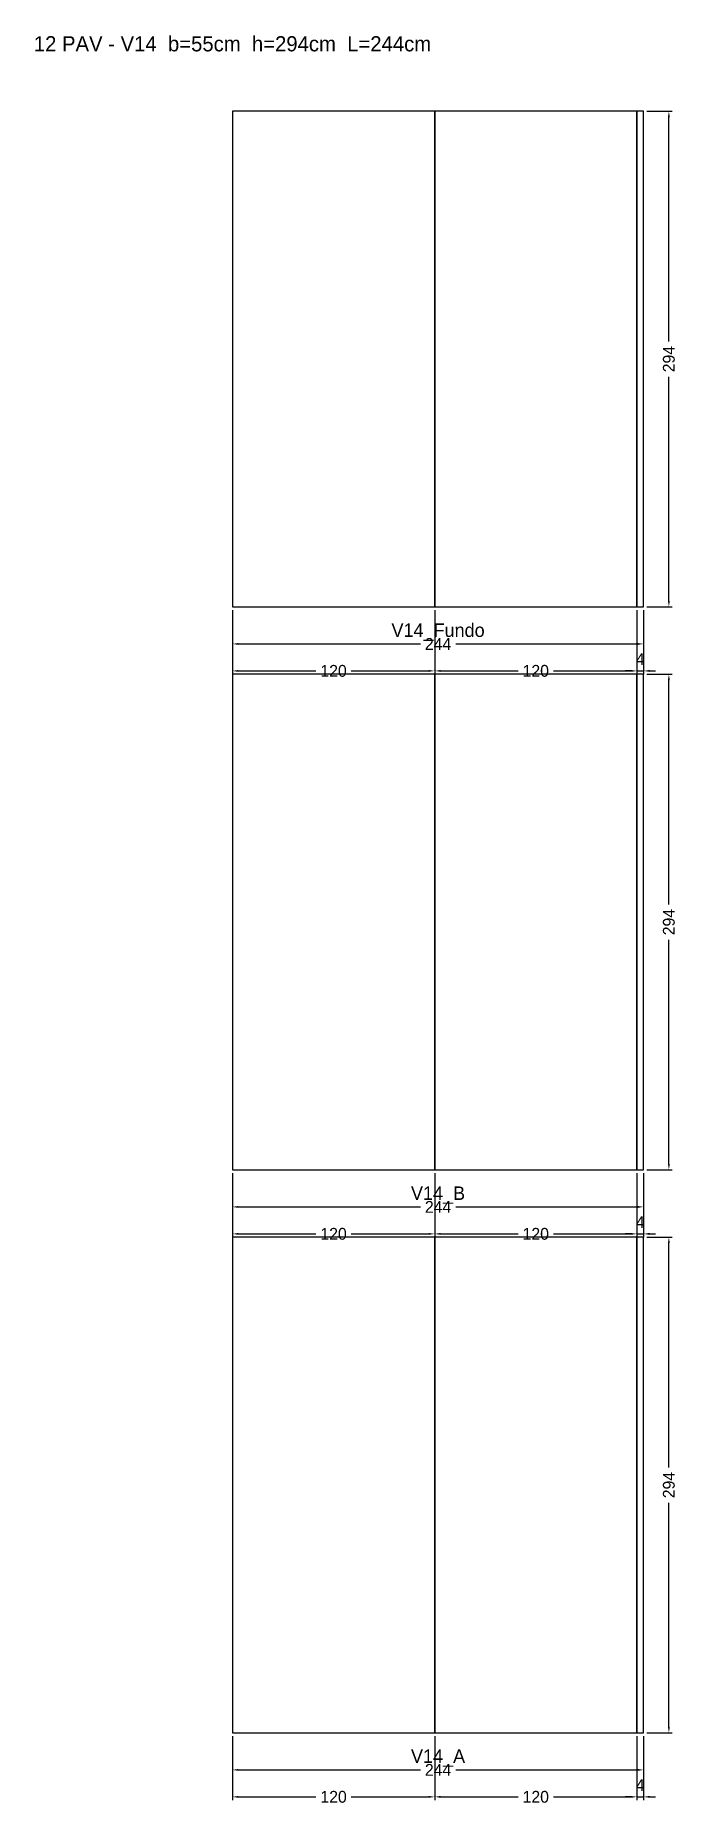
# Model space of a CAD drawing. Header units: metres. Extents: x -117 to 264, y -43 to 1007.
import ezdxf

# ---------------------------------------------------------------- set-up
doc = ezdxf.new("R2010")
doc.units = ezdxf.units.M
for name, color, linetype in [('COTA', 3, 'Continuous'), ('NOMENCLATURA', 2, 'Continuous'), ('Paineis', 7, 'Continuous'), ('Texto Secao', 2, 'Continuous')]:
    doc.layers.add(name, color=color, linetype=linetype)
doc.dimstyles.new('COTA_VIG', dxfattribs={"dimtxt": 7, "dimasz": 3.5, "dimexe": 2, "dimexo": 2, "dimgap": 1.5, "dimtad": 1, "dimdec": 1, "dimcen": 2.5, "dimclrd": 3, "dimclre": 3, "dimclrt": 3, "dimazin": 3, "dimtfac": 1, "dimtmove": 0, "dimatfit": 3})

# ---------------------------------------------------------------- blocks, each defined once
blk = doc.blocks.new('_CLOSEDFILLED')
at = {"color": 0, "linetype": 'BYBLOCK'}
blk.add_solid([(-1, 0.16), (0, 0), (-1, -0.16)], dxfattribs=at)
blk = doc.blocks.new('*D1')
at = {"color": 3}
for p, q in [((0, -2), (0, -24)), ((244, -2), (244, -24)), ((3.5, -22), (111.5, -22)), ((132.5, -22), (240.5, -22))]:
    blk.add_line(p, q, dxfattribs=at)
at = {"layer": 'Defpoints'}
for p in [(0, 0), (244, 0), (0, -22)]:
    blk.add_point(p, dxfattribs=at)
at = {"layer": 'COTA', "color": 3, "xscale": 3.5, "yscale": 3.5, "rotation": 180}
blk.add_blockref('_CLOSEDFILLED', (0, -22), dxfattribs=at)
at = {"layer": 'COTA', "color": 3, "xscale": 3.5, "yscale": 3.5}
blk.add_blockref('_CLOSEDFILLED', (244, -22), dxfattribs=at)
at = {"layer": 'COTA', "color": 3, "insert": (122, -22), "char_height": 7, "attachment_point": 5}
blk.add_mtext('244', dxfattribs=at)
blk = doc.blocks.new('*D2')
at = {"color": 3}
for p, q in [((0, -2), (0, -40)), ((120, -2), (120, -40)), ((3.5, -38), (49.5, -38)), ((70.5, -38), (116.5, -38))]:
    blk.add_line(p, q, dxfattribs=at)
at = {"layer": 'Defpoints'}
for p in [(0, 0), (120, 0), (0, -38)]:
    blk.add_point(p, dxfattribs=at)
at = {"layer": 'COTA', "color": 3, "xscale": 3.5, "yscale": 3.5, "rotation": 180}
blk.add_blockref('_CLOSEDFILLED', (0, -38), dxfattribs=at)
at = {"layer": 'COTA', "color": 3, "xscale": 3.5, "yscale": 3.5}
blk.add_blockref('_CLOSEDFILLED', (120, -38), dxfattribs=at)
at = {"layer": 'COTA', "color": 3, "insert": (60, -38), "char_height": 7, "attachment_point": 5}
blk.add_mtext('120', dxfattribs=at)
blk = doc.blocks.new('*D3')
at = {"color": 3}
for p, q in [((120, -2), (120, -40)), ((240, -2), (240, -40)), ((123.5, -38), (169.5, -38)), ((190.5, -38), (236.5, -38))]:
    blk.add_line(p, q, dxfattribs=at)
at = {"layer": 'Defpoints'}
for p in [(120, 0), (240, 0), (120, -38)]:
    blk.add_point(p, dxfattribs=at)
at = {"layer": 'COTA', "color": 3, "xscale": 3.5, "yscale": 3.5, "rotation": 180}
blk.add_blockref('_CLOSEDFILLED', (120, -38), dxfattribs=at)
at = {"layer": 'COTA', "color": 3, "xscale": 3.5, "yscale": 3.5}
blk.add_blockref('_CLOSEDFILLED', (240, -38), dxfattribs=at)
at = {"layer": 'COTA', "color": 3, "insert": (180, -38), "char_height": 7, "attachment_point": 5}
blk.add_mtext('120', dxfattribs=at)
blk = doc.blocks.new('*D5')
at = {"color": 3}
for p, q in [((246, 294), (261, 294)), ((259, 157.5), (259, 290.5)), ((259, 3.5), (259, 136.5)), ((246, 0), (261, 0))]:
    blk.add_line(p, q, dxfattribs=at)
at = {"layer": 'Defpoints'}
for p in [(244, 294), (244, 0), (259, 0)]:
    blk.add_point(p, dxfattribs=at)
at = {"layer": 'COTA', "color": 3, "xscale": 3.5, "yscale": 3.5}
for p, rotation in [((259, 294), 90), ((259, 0), 270)]:
    blk.add_blockref('_CLOSEDFILLED', p, dxfattribs=dict(at, rotation=rotation))
at = {"layer": 'COTA', "color": 3, "insert": (259, 147), "char_height": 7, "attachment_point": 5, "rotation": 90}
blk.add_mtext('294', dxfattribs=at)
blk = doc.blocks.new('*D6')
at = {"color": 3}
for p, q in [((0, 332), (0, 310)), ((244, 332), (244, 310)), ((3.5, 312), (111.5, 312)), ((132.5, 312), (240.5, 312))]:
    blk.add_line(p, q, dxfattribs=at)
at = {"layer": 'Defpoints'}
for p in [(0, 334), (244, 334), (0, 312)]:
    blk.add_point(p, dxfattribs=at)
at = {"layer": 'COTA', "color": 3, "xscale": 3.5, "yscale": 3.5, "rotation": 180}
blk.add_blockref('_CLOSEDFILLED', (0, 312), dxfattribs=at)
at = {"layer": 'COTA', "color": 3, "xscale": 3.5, "yscale": 3.5}
blk.add_blockref('_CLOSEDFILLED', (244, 312), dxfattribs=at)
at = {"layer": 'COTA', "color": 3, "insert": (122, 312), "char_height": 7, "attachment_point": 5}
blk.add_mtext('244', dxfattribs=at)
blk = doc.blocks.new('*D7')
at = {"color": 3}
for p, q in [((0, 332), (0, 294)), ((120, 332), (120, 294)), ((3.5, 296), (49.5, 296)), ((70.5, 296), (116.5, 296))]:
    blk.add_line(p, q, dxfattribs=at)
at = {"layer": 'Defpoints'}
for p in [(0, 334), (120, 334), (0, 296)]:
    blk.add_point(p, dxfattribs=at)
at = {"layer": 'COTA', "color": 3, "xscale": 3.5, "yscale": 3.5, "rotation": 180}
blk.add_blockref('_CLOSEDFILLED', (0, 296), dxfattribs=at)
at = {"layer": 'COTA', "color": 3, "xscale": 3.5, "yscale": 3.5}
blk.add_blockref('_CLOSEDFILLED', (120, 296), dxfattribs=at)
at = {"layer": 'COTA', "color": 3, "insert": (60, 296), "char_height": 7, "attachment_point": 5}
blk.add_mtext('120', dxfattribs=at)
blk = doc.blocks.new('*D8')
at = {"color": 3}
for p, q in [((120, 332), (120, 294)), ((240, 332), (240, 294)), ((123.5, 296), (169.5, 296)), ((190.5, 296), (236.5, 296))]:
    blk.add_line(p, q, dxfattribs=at)
at = {"layer": 'Defpoints'}
for p in [(120, 334), (240, 334), (120, 296)]:
    blk.add_point(p, dxfattribs=at)
at = {"layer": 'COTA', "color": 3, "xscale": 3.5, "yscale": 3.5, "rotation": 180}
blk.add_blockref('_CLOSEDFILLED', (120, 296), dxfattribs=at)
at = {"layer": 'COTA', "color": 3, "xscale": 3.5, "yscale": 3.5}
blk.add_blockref('_CLOSEDFILLED', (240, 296), dxfattribs=at)
at = {"layer": 'COTA', "color": 3, "insert": (180, 296), "char_height": 7, "attachment_point": 5}
blk.add_mtext('120', dxfattribs=at)
blk = doc.blocks.new('*D10')
at = {"color": 3}
for p, q in [((246, 628), (261, 628)), ((259, 491.5), (259, 624.5)), ((259, 337.5), (259, 470.5)), ((246, 334), (261, 334))]:
    blk.add_line(p, q, dxfattribs=at)
at = {"layer": 'Defpoints'}
for p in [(244, 628), (244, 334), (259, 334)]:
    blk.add_point(p, dxfattribs=at)
at = {"layer": 'COTA', "color": 3, "xscale": 3.5, "yscale": 3.5}
for p, rotation in [((259, 628), 90), ((259, 334), 270)]:
    blk.add_blockref('_CLOSEDFILLED', p, dxfattribs=dict(at, rotation=rotation))
at = {"layer": 'COTA', "color": 3, "insert": (259, 481), "char_height": 7, "attachment_point": 5, "rotation": 90}
blk.add_mtext('294', dxfattribs=at)
blk = doc.blocks.new('*D11')
at = {"color": 3}
for p, q in [((0, 666), (0, 644)), ((244, 666), (244, 644)), ((3.5, 646), (111.5, 646)), ((132.5, 646), (240.5, 646))]:
    blk.add_line(p, q, dxfattribs=at)
at = {"layer": 'Defpoints'}
for p in [(0, 668), (244, 668), (0, 646)]:
    blk.add_point(p, dxfattribs=at)
at = {"layer": 'COTA', "color": 3, "xscale": 3.5, "yscale": 3.5, "rotation": 180}
blk.add_blockref('_CLOSEDFILLED', (0, 646), dxfattribs=at)
at = {"layer": 'COTA', "color": 3, "xscale": 3.5, "yscale": 3.5}
blk.add_blockref('_CLOSEDFILLED', (244, 646), dxfattribs=at)
at = {"layer": 'COTA', "color": 3, "insert": (122, 646), "char_height": 7, "attachment_point": 5}
blk.add_mtext('244', dxfattribs=at)
blk = doc.blocks.new('*D12')
at = {"color": 3}
for p, q in [((0, 666), (0, 628)), ((120, 666), (120, 628)), ((3.5, 630), (49.5, 630)), ((70.5, 630), (116.5, 630))]:
    blk.add_line(p, q, dxfattribs=at)
at = {"layer": 'Defpoints'}
for p in [(0, 668), (120, 668), (0, 630)]:
    blk.add_point(p, dxfattribs=at)
at = {"layer": 'COTA', "color": 3, "xscale": 3.5, "yscale": 3.5, "rotation": 180}
blk.add_blockref('_CLOSEDFILLED', (0, 630), dxfattribs=at)
at = {"layer": 'COTA', "color": 3, "xscale": 3.5, "yscale": 3.5}
blk.add_blockref('_CLOSEDFILLED', (120, 630), dxfattribs=at)
at = {"layer": 'COTA', "color": 3, "insert": (60, 630), "char_height": 7, "attachment_point": 5}
blk.add_mtext('120', dxfattribs=at)
blk = doc.blocks.new('*D13')
at = {"color": 3}
for p, q in [((120, 666), (120, 628)), ((240, 666), (240, 628)), ((123.5, 630), (169.5, 630)), ((190.5, 630), (236.5, 630))]:
    blk.add_line(p, q, dxfattribs=at)
at = {"layer": 'Defpoints'}
for p in [(120, 668), (240, 668), (120, 630)]:
    blk.add_point(p, dxfattribs=at)
at = {"layer": 'COTA', "color": 3, "xscale": 3.5, "yscale": 3.5, "rotation": 180}
blk.add_blockref('_CLOSEDFILLED', (120, 630), dxfattribs=at)
at = {"layer": 'COTA', "color": 3, "xscale": 3.5, "yscale": 3.5}
blk.add_blockref('_CLOSEDFILLED', (240, 630), dxfattribs=at)
at = {"layer": 'COTA', "color": 3, "insert": (180, 630), "char_height": 7, "attachment_point": 5}
blk.add_mtext('120', dxfattribs=at)
blk = doc.blocks.new('*D15')
at = {"color": 3}
for p, q in [((246, 962), (261, 962)), ((259, 825.5), (259, 958.5)), ((259, 671.5), (259, 804.5)), ((246, 668), (261, 668))]:
    blk.add_line(p, q, dxfattribs=at)
at = {"layer": 'Defpoints'}
for p in [(244, 962), (244, 668), (259, 668)]:
    blk.add_point(p, dxfattribs=at)
at = {"layer": 'COTA', "color": 3, "xscale": 3.5, "yscale": 3.5}
for p, rotation in [((259, 962), 90), ((259, 668), 270)]:
    blk.add_blockref('_CLOSEDFILLED', p, dxfattribs=dict(at, rotation=rotation))
at = {"layer": 'COTA', "color": 3, "insert": (259, 815), "char_height": 7, "attachment_point": 5, "rotation": 90}
blk.add_mtext('294', dxfattribs=at)

msp = doc.modelspace()

# ---------------------------------------------------------------- linework, layer by layer
at = {"layer": 'Paineis'}
for points in [[(0, 668), (120, 668), (120, 962), (0, 962)], [(120, 668), (240, 668), (240, 962), (120, 962)], [(240, 668), (244, 668), (244, 962), (240, 962)], [(0, 334), (120, 334), (120, 628), (0, 628)], [(120, 334), (240, 334), (240, 628), (120, 628)], [(240, 334), (244, 334), (244, 628), (240, 628)], [(0, 0), (120, 0), (120, 294), (0, 294)], [(120, 0), (240, 0), (240, 294), (120, 294)], [(240, 0), (244, 0), (244, 294), (240, 294)]]:
    msp.add_lwpolyline(points, close=True, dxfattribs=at)

# ---------------------------------------------------------------- texts
at = {"layer": 'NOMENCLATURA', "insert": (0, 1002), "char_height": 9, "width": 264, "attachment_point": 5}
msp.add_mtext('12 PAV - V14  b=55cm  h=294cm  L=244cm', dxfattribs=at)
at = {"layer": 'Texto Secao', "char_height": 8, "width": 264, "attachment_point": 5}
for s, insert in [('V14_Fundo', (122, 653)), ('V14_B', (122, 319)), ('V14_A', (122, -15))]:
    msp.add_mtext(s, dxfattribs=dict(at, insert=insert))

# ---------------------------------------------------------------- dimensions: what is measured, and where the dimension line sits
at = {"layer": 'COTA'}
for base, p1, p2, picture, middle in [((259, 668), (244, 668), (244, 962), '*D15', (259, 815)), ((259, 334), (244, 334), (244, 628), '*D10', (259, 481)), ((259, 0), (244, 0), (244, 294), '*D5', (259, 147))]:
    dim = msp.add_linear_dim(base=base, p1=p1, p2=p2, angle=90, dimstyle='COTA_VIG', dxfattribs=at)
    dim.commit()
    dim.dimension.update_dxf_attribs({"geometry": picture, "text_midpoint": middle})
for base, p1, p2, picture, middle in [((0, 646), (0, 668), (244, 668), '*D11', (122, 646)), ((0, 630), (0, 668), (120, 668), '*D12', (60, 630)), ((120, 630), (120, 668), (240, 668), '*D13', (180, 630)), ((0, 312), (0, 334), (244, 334), '*D6', (122, 312)), ((0, 296), (0, 334), (120, 334), '*D7', (60, 296)), ((120, 296), (120, 334), (240, 334), '*D8', (180, 296)), ((0, -22), (0, 0), (244, 0), '*D1', (122, -22)), ((0, -38), (0, 0), (120, 0), '*D2', (60, -38)), ((120, -38), (120, 0), (240, 0), '*D3', (180, -38))]:
    dim = msp.add_linear_dim(base=base, p1=p1, p2=p2, dimstyle='COTA_VIG', dxfattribs=at)
    dim.commit()
    dim.dimension.update_dxf_attribs({"geometry": picture, "text_midpoint": middle})
for base, p1, p2 in [((240, 630), (240, 668), (244, 668)), ((240, 296), (240, 334), (244, 334)), ((240, -38), (240, 0), (244, 0))]:
    msp.add_linear_dim(base=base, p1=p1, p2=p2, dimstyle='COTA_VIG', dxfattribs=at).render()

doc.saveas('drawing.dxf')
